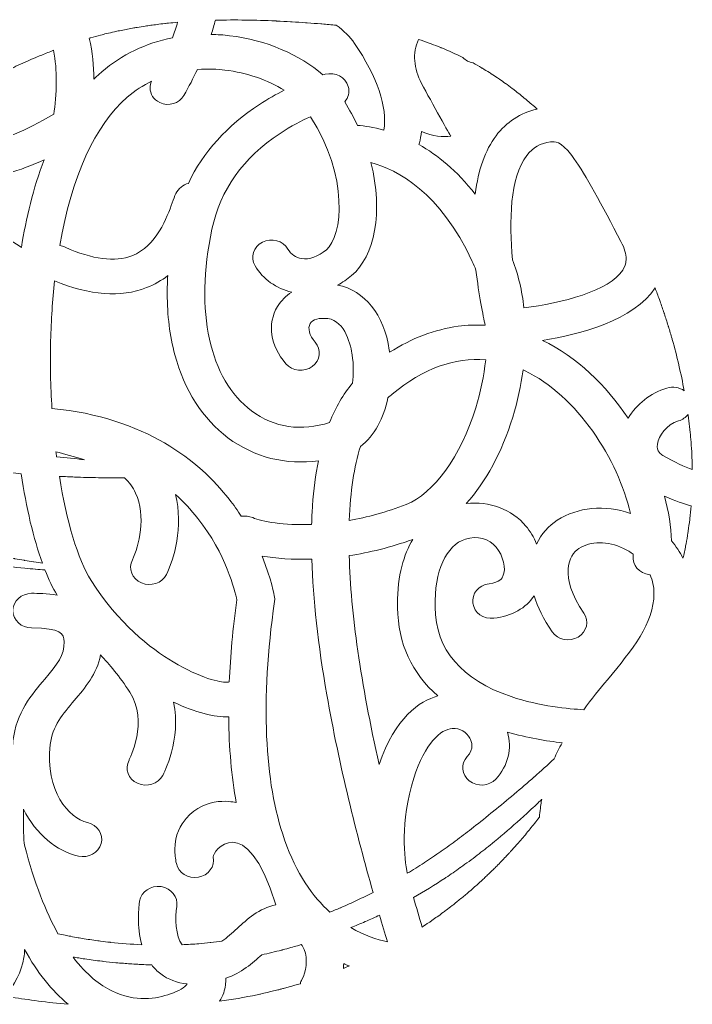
# Model space of a CAD drawing. Header units: millimetres. Extents: x -416 to 1516, y -417 to 43.
# Drawn here: x 217 to 281, y -402.6 to -309 of the extents above; entities that cross this region are included whole.
import ezdxf

# ---------------------------------------------------------------- set-up
doc = ezdxf.new("R2010")
doc.units = ezdxf.units.MM
doc.header["$MEASUREMENT"] = 0
doc.layers.add('Layer 4', color=7, linetype='Continuous')

msp = doc.modelspace()

# ---------------------------------------------------------------- linework, layer by layer
at = {"layer": 'Layer 4', "lineweight": 0}
for points, knots in [([(235.647, -309.02), (235.647, -309.02), (235.648, -309.02), (235.648, -309.02), (237.553, -308.972), (239.467, -309.006), (241.381, -309.093), (241.407, -309.094), (241.433, -309.096), (241.459, -309.097), (241.473, -309.098), (241.487, -309.099), (241.501, -309.099), (241.935, -309.12), (242.369, -309.142), (242.803, -309.168), (242.859, -309.171), (242.916, -309.175), (242.972, -309.178), (243.393, -309.204), (243.814, -309.231), (244.234, -309.261), (244.289, -309.264), (244.343, -309.269), (244.398, -309.273), (244.826, -309.303), (245.255, -309.335), (245.683, -309.37), (245.703, -309.371), (245.723, -309.373), (245.743, -309.375), (245.76, -309.376), (245.776, -309.377), (245.792, -309.379), (246.247, -309.415), (246.702, -309.454), (247.156, -309.494), (247.157, -309.494), (247.158, -309.494), (247.16, -309.494), (247.869, -310.027), (248.46, -310.602), (248.889, -311.223), (251.062, -314.368), (252.031, -317.328), (251.684, -319.471), (250.722, -319.206), (249.865, -319.079), (249.169, -319.024), (248.818, -318.278), (248.414, -317.533), (247.955, -316.794), (248.306, -316.396), (248.453, -315.854), (248.296, -315.321), (248.038, -314.442), (247.057, -313.924), (246.105, -314.162), (246.087, -314.167), (246.006, -314.188), (245.873, -314.226), (243.714, -312.303), (240.461, -310.902), (237.009, -310.494), (236.42, -310.424), (235.837, -310.384), (235.259, -310.371), (235.405, -309.92), (235.531, -309.47), (235.647, -309.02)], [0, 0, 0, 0, 1, 1, 1, 2, 2, 2, 3, 3, 3, 4, 4, 4, 5, 5, 5, 6, 6, 6, 7, 7, 7, 8, 8, 8, 9, 9, 9, 10, 10, 10, 11, 11, 11, 12, 12, 12, 13, 13, 13, 14, 14, 14, 15, 15, 15, 16, 16, 16, 17, 17, 17, 18, 18, 18, 19, 19, 19, 20, 20, 20, 21, 21, 21, 22, 22, 22, 23, 23, 23, 23]), ([(223.785, -310.693), (224.098, -310.604), (224.411, -310.517), (224.726, -310.436), (224.912, -310.388), (225.098, -310.344), (225.285, -310.299), (225.541, -310.237), (225.798, -310.176), (226.056, -310.119), (226.21, -310.085), (226.364, -310.051), (226.519, -310.018), (226.936, -309.931), (227.353, -309.848), (227.772, -309.773), (227.913, -309.748), (228.056, -309.728), (228.197, -309.704), (228.45, -309.662), (228.702, -309.619), (228.955, -309.581), (229.136, -309.554), (229.317, -309.53), (229.498, -309.505), (229.697, -309.478), (229.896, -309.451), (230.096, -309.426), (230.339, -309.395), (230.583, -309.367), (230.827, -309.34), (230.854, -309.337), (230.881, -309.334), (230.908, -309.331), (230.998, -309.322), (231.088, -309.312), (231.178, -309.303), (231.47, -309.273), (231.762, -309.244), (232.055, -309.219), (232.056, -309.219), (232.056, -309.219), (232.057, -309.218), (232.057, -309.218), (232.057, -309.218), (232.057, -309.218), (231.907, -309.708), (231.745, -310.198), (231.555, -310.692), (229.04, -311.199), (226.743, -312.295), (224.831, -313.932), (224.573, -314.153), (224.324, -314.384), (224.081, -314.623), (224.072, -313.407), (223.956, -312.063), (223.652, -310.73), (223.696, -310.717), (223.741, -310.706), (223.785, -310.693)], [0, 0, 0, 0, 1, 1, 1, 2, 2, 2, 3, 3, 3, 4, 4, 4, 5, 5, 5, 6, 6, 6, 7, 7, 7, 8, 8, 8, 9, 9, 9, 10, 10, 10, 11, 11, 11, 12, 12, 12, 13, 13, 13, 14, 14, 14, 15, 15, 15, 16, 16, 16, 17, 17, 17, 18, 18, 18, 19, 19, 19, 20, 20, 20, 20]), ([(254.979, -310.852), (254.98, -310.852), (254.98, -310.852), (254.98, -310.852), (254.98, -310.852), (254.98, -310.852), (254.98, -310.852), (255.317, -310.959), (255.65, -311.073), (255.981, -311.191), (256.05, -311.215), (256.118, -311.241), (256.187, -311.266), (256.492, -311.378), (256.794, -311.493), (257.093, -311.615), (257.112, -311.623), (257.131, -311.63), (257.15, -311.637), (257.152, -311.638), (257.153, -311.639), (257.155, -311.64), (257.854, -311.926), (258.538, -312.238), (259.207, -312.575), (259.208, -312.575), (259.208, -312.576), (259.208, -312.576), (259.468, -312.843), (259.81, -313.014), (260.176, -313.084), (260.176, -313.084), (260.177, -313.084), (260.177, -313.084), (260.447, -313.233), (260.714, -313.386), (260.978, -313.543), (261.005, -313.559), (261.032, -313.576), (261.059, -313.592), (261.287, -313.728), (261.513, -313.867), (261.737, -314.009), (261.796, -314.046), (261.854, -314.084), (261.912, -314.121), (262.107, -314.247), (262.302, -314.374), (262.494, -314.504), (262.554, -314.545), (262.614, -314.586), (262.675, -314.627), (262.87, -314.761), (263.064, -314.897), (263.256, -315.035), (263.306, -315.071), (263.356, -315.107), (263.406, -315.143), (263.623, -315.301), (263.84, -315.463), (264.054, -315.627), (264.074, -315.642), (264.094, -315.657), (264.114, -315.673), (264.476, -315.951), (264.832, -316.238), (265.182, -316.532), (265.197, -316.545), (265.212, -316.557), (265.227, -316.569), (265.578, -316.864), (265.923, -317.166), (266.262, -317.475), (266.263, -317.476), (266.264, -317.477), (266.264, -317.477), (264.679, -317.848), (263.338, -318.711), (262.357, -320.014), (261.332, -321.376), (260.672, -323.237), (260.378, -325.57), (258.626, -323.322), (256.769, -321.833), (255.019, -320.85), (255.038, -320.798), (255.054, -320.745), (255.068, -320.691), (255.152, -320.35), (255.218, -319.986), (255.266, -319.605), (256.335, -320.076), (257.36, -320.148), (258.047, -320.048), (258.047, -320.048), (256.221, -316.829), (255.278, -315.043), (254.501, -313.572), (254.403, -312.167), (254.979, -310.852)], [0, 0, 0, 0, 1, 1, 1, 2, 2, 2, 3, 3, 3, 4, 4, 4, 5, 5, 5, 6, 6, 6, 7, 7, 7, 8, 8, 8, 9, 9, 9, 10, 10, 10, 11, 11, 11, 12, 12, 12, 13, 13, 13, 14, 14, 14, 15, 15, 15, 16, 16, 16, 17, 17, 17, 18, 18, 18, 19, 19, 19, 20, 20, 20, 21, 21, 21, 22, 22, 22, 23, 23, 23, 24, 24, 24, 25, 25, 25, 26, 26, 26, 27, 27, 27, 28, 28, 28, 29, 29, 29, 30, 30, 30, 31, 31, 31, 32, 32, 32, 33, 33, 33, 33]), ([(216.028, -313.71), (216.312, -313.574), (216.596, -313.44), (216.882, -313.308), (217.177, -313.172), (217.474, -313.041), (217.771, -312.91), (218.03, -312.795), (218.289, -312.68), (218.55, -312.569), (218.93, -312.408), (219.314, -312.255), (219.697, -312.103), (219.884, -312.029), (220.069, -311.951), (220.257, -311.879), (220.439, -312.857), (220.51, -313.865), (220.51, -314.811), (220.51, -316.026), (220.397, -317.138), (220.267, -317.95), (214.86, -321.26), (211.287, -321.539), (209.033, -318.834), (208.798, -318.552), (208.588, -318.257), (208.393, -317.955), (208.395, -317.953), (208.397, -317.952), (208.4, -317.951), (210.147, -316.858), (211.93, -315.82), (213.752, -314.858), (213.948, -314.754), (214.143, -314.65), (214.34, -314.549), (214.646, -314.391), (214.955, -314.237), (215.265, -314.083), (215.518, -313.957), (215.773, -313.833), (216.028, -313.71)], [0, 0, 0, 0, 1, 1, 1, 2, 2, 2, 3, 3, 3, 4, 4, 4, 5, 5, 5, 6, 6, 6, 7, 7, 7, 8, 8, 8, 9, 9, 9, 10, 10, 10, 11, 11, 11, 12, 12, 12, 13, 13, 13, 14, 14, 14, 14]), ([(227.26, -316.347), (228.007, -315.708), (228.788, -315.214), (229.573, -314.834), (229.479, -315.036), (229.431, -315.246), (229.431, -315.455), (229.431, -316.024), (229.766, -316.574), (230.351, -316.855), (231.188, -317.256), (232.219, -316.956), (232.654, -316.184), (233.129, -315.342), (233.555, -314.517), (233.937, -313.701), (234.958, -313.628), (235.863, -313.681), (236.555, -313.763), (238.64, -314.009), (240.65, -314.717), (242.19, -315.689), (241.452, -316.057), (240.655, -316.501), (239.841, -317.031), (236.776, -319.027), (234.485, -321.581), (233.077, -324.539), (232.828, -324.605), (232.59, -324.722), (232.384, -324.892), (231.946, -325.254), (231.793, -325.682), (231.539, -326.391), (231.062, -327.727), (230.068, -330.506), (227.711, -331.426), (226.1, -332.055), (223.959, -331.781), (221.345, -330.612), (221.179, -330.537), (221.006, -330.489), (220.832, -330.465), (221.979, -323.927), (224.199, -318.968), (227.26, -316.347)], [0, 0, 0, 0, 1, 1, 1, 2, 2, 2, 3, 3, 3, 4, 4, 4, 5, 5, 5, 6, 6, 6, 7, 7, 7, 8, 8, 8, 9, 9, 9, 10, 10, 10, 11, 11, 11, 12, 12, 12, 13, 13, 13, 14, 14, 14, 15, 15, 15, 15]), ([(246.211, -330.871), (245.43, -331.522), (244.596, -331.818), (243.864, -331.704), (243.311, -331.618), (242.858, -331.302), (242.553, -330.79), (242.077, -329.992), (240.992, -329.701), (240.128, -330.14), (239.264, -330.578), (238.948, -331.58), (239.424, -332.378), (240.189, -333.662), (241.451, -334.562), (242.922, -334.887), (242.364, -335.239), (241.899, -335.698), (241.557, -336.26), (240.563, -337.896), (240.87, -339.981), (242.36, -341.702), (242.975, -342.413), (244.099, -342.529), (244.869, -341.962), (245.64, -341.394), (245.766, -340.357), (245.15, -339.646), (244.595, -339.004), (244.407, -338.308), (244.672, -337.873), (244.907, -337.486), (245.534, -337.311), (246.35, -337.406), (248.049, -337.604), (248.554, -340.093), (248.668, -340.851), (248.811, -341.8), (248.801, -342.723), (248.691, -343.556), (247.825, -344.591), (247.102, -345.834), (246.522, -347.284), (243.864, -348.171), (241.245, -347.789), (239.098, -346.185), (235.086, -343.188), (233.676, -336.724), (235.325, -328.892), (236.109, -325.171), (238.288, -322.108), (241.801, -319.788), (242.843, -319.1), (243.858, -318.58), (244.713, -318.2), (248.335, -323.841), (247.789, -329.558), (246.211, -330.871)], [0, 0, 0, 0, 1, 1, 1, 2, 2, 2, 3, 3, 3, 4, 4, 4, 5, 5, 5, 6, 6, 6, 7, 7, 7, 8, 8, 8, 9, 9, 9, 10, 10, 10, 11, 11, 11, 12, 12, 12, 13, 13, 13, 14, 14, 14, 15, 15, 15, 16, 16, 16, 17, 17, 17, 18, 18, 18, 19, 19, 19, 19]), ([(269.558, -321.885), (270.675, -323.33), (272.041, -325.906), (273.933, -329.471), (273.933, -329.471), (274.246, -330.062), (274.246, -330.062), (274.612, -330.751), (274.738, -331.292), (274.738, -331.722), (274.738, -332.204), (274.579, -332.545), (274.422, -332.795), (273.179, -334.77), (268.59, -335.942), (265.02, -336.395), (264.836, -334.774), (264.473, -333.23), (263.932, -331.805), (263.582, -328.143), (263.686, -324.023), (265.291, -321.893), (265.872, -321.121), (266.593, -320.708), (267.557, -320.595), (267.967, -320.546), (268.477, -320.486), (269.558, -321.885)], [0, 0, 0, 0, 1, 1, 1, 2, 2, 2, 3, 3, 3, 4, 4, 4, 5, 5, 5, 6, 6, 6, 7, 7, 7, 8, 8, 8, 9, 9, 9, 9]), ([(217.19, -330.653), (215.997, -329.765), (214.398, -328.874), (212.525, -329.095), (212.059, -329.15), (211.612, -329.271), (211.184, -329.455), (210.846, -327.277), (210.401, -325.271), (209.85, -323.445), (211.588, -324.071), (213.588, -324.126), (215.79, -323.591), (217.082, -323.277), (218.292, -322.799), (219.345, -322.299), (218.317, -324.991), (217.637, -327.88), (217.19, -330.653)], [0, 0, 0, 0, 1, 1, 1, 2, 2, 2, 3, 3, 3, 4, 4, 4, 5, 5, 5, 6, 6, 6, 6]), ([(250.45, -322.571), (253.03, -323.239), (257.017, -325.371), (260.101, -331.969), (260.227, -332.238), (260.343, -332.515), (260.452, -332.799), (260.718, -335.158), (261.123, -337.121), (261.331, -338.04), (260.472, -337.991), (259.608, -338.024), (258.741, -338.139), (256.535, -338.433), (254.355, -339.262), (252.234, -340.61), (252.225, -340.539), (252.216, -340.467), (252.205, -340.397), (251.696, -337.015), (249.871, -334.743), (247.28, -334.215), (247.737, -333.969), (248.18, -333.671), (248.604, -333.318), (250.815, -331.477), (251.651, -327.258), (250.45, -322.571)], [0, 0, 0, 0, 1, 1, 1, 2, 2, 2, 3, 3, 3, 4, 4, 4, 5, 5, 5, 6, 6, 6, 7, 7, 7, 8, 8, 8, 9, 9, 9, 9]), ([(231.789, -340.839), (232.693, -344.213), (234.443, -346.947), (236.851, -348.746), (239.356, -350.617), (242.381, -351.361), (245.457, -350.924), (245.187, -352.239), (244.999, -353.668), (244.893, -355.209), (244.854, -355.785), (244.826, -356.379), (244.809, -356.989), (242.128, -357.091), (240.116, -356.726), (239.201, -356.34), (238.85, -356.192), (238.473, -356.155), (238.117, -356.211), (237.77, -355.674), (237.387, -355.13), (236.962, -354.587), (234.133, -350.969), (228.996, -346.807), (220.095, -345.947), (219.963, -343.839), (219.918, -341.674), (219.972, -339.525), (220.023, -337.535), (220.152, -335.63), (220.354, -333.82), (223.699, -335.205), (226.64, -335.422), (229.102, -334.461), (229.869, -334.161), (230.536, -333.767), (231.121, -333.315), (231.086, -333.894), (231.067, -334.464), (231.067, -335.023), (231.067, -337.099), (231.308, -339.043), (231.789, -340.839)], [0, 0, 0, 0, 1, 1, 1, 2, 2, 2, 3, 3, 3, 4, 4, 4, 5, 5, 5, 6, 6, 6, 7, 7, 7, 8, 8, 8, 9, 9, 9, 10, 10, 10, 11, 11, 11, 12, 12, 12, 13, 13, 13, 14, 14, 14, 14]), ([(277.49, -334.478), (277.491, -334.481), (277.492, -334.483), (277.493, -334.486), (277.634, -334.851), (277.77, -335.217), (277.903, -335.583), (277.925, -335.644), (277.947, -335.704), (277.969, -335.765), (278.102, -336.137), (278.233, -336.511), (278.358, -336.886), (278.365, -336.908), (278.372, -336.93), (278.38, -336.952), (278.502, -337.32), (278.621, -337.69), (278.735, -338.06), (278.746, -338.095), (278.757, -338.13), (278.768, -338.165), (278.888, -338.554), (279.003, -338.944), (279.114, -339.334), (279.119, -339.354), (279.124, -339.373), (279.13, -339.393), (279.356, -340.196), (279.564, -341.001), (279.752, -341.805), (279.754, -341.814), (279.756, -341.823), (279.758, -341.832), (279.947, -342.646), (280.117, -343.459), (280.267, -344.27), (280.267, -344.272), (280.267, -344.274), (280.268, -344.275), (279.813, -343.95), (279.196, -343.833), (278.609, -344.014), (277.056, -344.491), (275.727, -345.558), (274.931, -346.868), (272.838, -343.765), (270.043, -341.051), (266.77, -339.478), (270.319, -338.913), (275.514, -337.574), (277.49, -334.478)], [0, 0, 0, 0, 1, 1, 1, 2, 2, 2, 3, 3, 3, 4, 4, 4, 5, 5, 5, 6, 6, 6, 7, 7, 7, 8, 8, 8, 9, 9, 9, 10, 10, 10, 11, 11, 11, 12, 12, 12, 13, 13, 13, 14, 14, 14, 15, 15, 15, 16, 16, 16, 17, 17, 17, 17]), ([(260.431, -345.9), (259.021, -350.469), (256.427, -354.073), (253.822, -355.081), (251.913, -355.821), (250.081, -356.304), (248.392, -356.602), (248.496, -353.859), (248.847, -351.504), (249.449, -349.564), (250.812, -348.569), (251.672, -346.854), (252.074, -344.95), (252.204, -344.826), (252.337, -344.706), (252.474, -344.593), (255.45, -342.157), (258.431, -341.063), (261.376, -341.314), (261.215, -342.831), (260.901, -344.376), (260.431, -345.9)], [0, 0, 0, 0, 1, 1, 1, 2, 2, 2, 3, 3, 3, 4, 4, 4, 5, 5, 5, 6, 6, 6, 7, 7, 7, 7]), ([(263.945, -346.785), (264.409, -345.283), (264.738, -343.774), (264.937, -342.284), (264.983, -342.305), (265.028, -342.325), (265.074, -342.347), (270.084, -344.737), (273.997, -350.828), (275.142, -355.936), (272.715, -355.1), (270.128, -355.325), (268.184, -356.588), (267.361, -357.124), (266.672, -357.894), (266.221, -358.85), (265.954, -358.201), (265.599, -357.614), (265.208, -357.141), (263.891, -355.547), (261.682, -354.747), (259.532, -355), (261.377, -352.939), (262.92, -350.109), (263.945, -346.785)], [0, 0, 0, 0, 1, 1, 1, 2, 2, 2, 3, 3, 3, 4, 4, 4, 5, 5, 5, 6, 6, 6, 7, 7, 7, 8, 8, 8, 8]), ([(280.632, -346.519), (280.658, -346.706), (280.684, -346.893), (280.708, -347.08), (280.711, -347.098), (280.712, -347.116), (280.715, -347.134), (280.761, -347.499), (280.803, -347.864), (280.84, -348.23), (280.845, -348.281), (280.848, -348.332), (280.853, -348.383), (280.886, -348.725), (280.916, -349.068), (280.941, -349.412), (280.942, -349.428), (280.943, -349.445), (280.944, -349.461), (280.997, -350.231), (281.03, -351.002), (281.039, -351.773), (281.039, -351.773), (281.039, -351.773), (281.039, -351.773), (280.327, -351.511), (279.385, -351.092), (278.22, -350.414), (278.058, -350.319), (277.627, -350.068), (277.722, -349.347), (277.827, -348.545), (278.569, -347.5), (279.738, -347.14), (280.117, -347.024), (280.42, -346.799), (280.632, -346.519)], [0, 0, 0, 0, 1, 1, 1, 2, 2, 2, 3, 3, 3, 4, 4, 4, 5, 5, 5, 6, 6, 6, 7, 7, 7, 8, 8, 8, 9, 9, 9, 10, 10, 10, 11, 11, 11, 12, 12, 12, 12]), ([(220.542, -350.541), (220.539, -350.541), (220.536, -350.541), (220.533, -350.54), (220.514, -350.387), (220.493, -350.234), (220.474, -350.079), (221.276, -350.285), (222.184, -350.535), (223.197, -350.835), (223.194, -350.834), (223.19, -350.834), (223.187, -350.834), (222.309, -350.738), (221.421, -350.64), (220.542, -350.541)], [0, 0, 0, 0, 1, 1, 1, 2, 2, 2, 3, 3, 3, 4, 4, 4, 5, 5, 5, 5]), ([(211.838, -351.57), (211.838, -351.57), (211.839, -351.57), (211.839, -351.57), (212.288, -351.633), (212.736, -351.693), (213.184, -351.749), (213.184, -351.749), (213.184, -351.749), (213.184, -351.749), (214.523, -351.916), (215.853, -352.053), (217.153, -352.163), (217.156, -352.163), (217.159, -352.163), (217.162, -352.163), (217.647, -355.407), (218.34, -358.332), (219.193, -360.674), (219.191, -360.674), (219.189, -360.673), (219.187, -360.673), (218.93, -360.635), (218.661, -360.594), (218.382, -360.55), (218.38, -360.55), (218.378, -360.549), (218.376, -360.549), (218.363, -360.547), (218.349, -360.545), (218.335, -360.542), (218.071, -360.501), (217.798, -360.457), (217.517, -360.41), (217.493, -360.406), (217.47, -360.402), (217.446, -360.398), (217.446, -360.398), (217.445, -360.398), (217.444, -360.397), (217.164, -360.35), (216.874, -360.3), (216.577, -360.248), (216.547, -360.242), (216.516, -360.237), (216.485, -360.231), (216.189, -360.178), (215.885, -360.122), (215.574, -360.063), (215.547, -360.058), (215.519, -360.052), (215.492, -360.047), (215.488, -360.047), (215.485, -360.046), (215.481, -360.045), (215.168, -359.985), (214.848, -359.922), (214.521, -359.855), (214.5, -359.851), (214.479, -359.846), (214.458, -359.842), (214.447, -359.84), (214.436, -359.838), (214.425, -359.836), (214.092, -359.767), (213.751, -359.695), (213.405, -359.619), (213.402, -359.618), (213.398, -359.617), (213.395, -359.617), (213.373, -359.612), (213.352, -359.607), (213.33, -359.602), (212.975, -359.524), (212.613, -359.442), (212.245, -359.355), (212.226, -359.35), (212.208, -359.346), (212.189, -359.342), (211.804, -359.251), (211.412, -359.155), (211.014, -359.054), (211.407, -356.671), (211.673, -354.148), (211.838, -351.57)], [0, 0, 0, 0, 1, 1, 1, 2, 2, 2, 3, 3, 3, 4, 4, 4, 5, 5, 5, 6, 6, 6, 7, 7, 7, 8, 8, 8, 9, 9, 9, 10, 10, 10, 11, 11, 11, 12, 12, 12, 13, 13, 13, 14, 14, 14, 15, 15, 15, 16, 16, 16, 17, 17, 17, 18, 18, 18, 19, 19, 19, 20, 20, 20, 21, 21, 21, 22, 22, 22, 23, 23, 23, 24, 24, 24, 25, 25, 25, 26, 26, 26, 27, 27, 27, 28, 28, 28, 28]), ([(220.81, -352.411), (221.072, -352.424), (221.331, -352.437), (221.588, -352.448), (221.591, -352.448), (221.594, -352.448), (221.597, -352.448), (221.64, -352.45), (221.683, -352.452), (221.725, -352.454), (221.733, -352.454), (221.74, -352.455), (221.747, -352.455), (221.965, -352.464), (222.182, -352.473), (222.396, -352.481), (222.401, -352.481), (222.406, -352.482), (222.411, -352.482), (222.447, -352.483), (222.483, -352.485), (222.519, -352.486), (222.523, -352.486), (222.527, -352.486), (222.531, -352.486), (222.917, -352.501), (223.295, -352.512), (223.668, -352.522), (223.678, -352.523), (223.688, -352.523), (223.699, -352.523), (224.071, -352.533), (224.437, -352.541), (224.794, -352.547), (224.798, -352.547), (224.801, -352.547), (224.804, -352.547), (224.832, -352.548), (224.86, -352.548), (224.888, -352.548), (224.888, -352.548), (224.889, -352.548), (224.889, -352.548), (225.112, -352.552), (225.333, -352.555), (225.55, -352.557), (225.558, -352.557), (225.567, -352.557), (225.576, -352.557), (225.582, -352.557), (225.587, -352.557), (225.593, -352.558), (225.597, -352.558), (225.6, -352.558), (225.604, -352.558), (226.085, -352.562), (226.549, -352.563), (226.996, -352.562), (226.997, -352.562), (226.998, -352.562), (227, -352.562), (227.447, -352.972), (227.804, -353.448), (228.061, -354.005), (229.07, -356.184), (228.405, -359.056), (227.748, -360.354), (227.331, -361.179), (227.718, -362.159), (228.611, -362.544), (229.505, -362.929), (230.567, -362.572), (230.984, -361.748), (231.693, -360.347), (232.633, -357.191), (231.853, -354.143), (232.618, -354.829), (233.329, -355.585), (233.983, -356.409), (236.667, -359.792), (237.515, -363.302), (237.689, -364.152), (237.317, -366.903), (237.079, -369.511), (236.975, -371.972), (236.867, -371.974), (236.757, -371.984), (236.648, -372.004), (236.194, -372.027), (234.234, -371.622), (231.643, -370.072), (229.493, -368.786), (226.392, -366.397), (223.827, -362.318), (222.54, -360.272), (221.486, -356.686), (220.803, -352.41), (220.805, -352.411), (220.808, -352.411), (220.81, -352.411)], [0, 0, 0, 0, 1, 1, 1, 2, 2, 2, 3, 3, 3, 4, 4, 4, 5, 5, 5, 6, 6, 6, 7, 7, 7, 8, 8, 8, 9, 9, 9, 10, 10, 10, 11, 11, 11, 12, 12, 12, 13, 13, 13, 14, 14, 14, 15, 15, 15, 16, 16, 16, 17, 17, 17, 18, 18, 18, 19, 19, 19, 20, 20, 20, 21, 21, 21, 22, 22, 22, 23, 23, 23, 24, 24, 24, 25, 25, 25, 26, 26, 26, 27, 27, 27, 28, 28, 28, 29, 29, 29, 30, 30, 30, 31, 31, 31, 32, 32, 32, 33, 33, 33, 33]), ([(280.804, -356.429), (280.801, -356.461), (280.797, -356.493), (280.793, -356.524), (280.75, -356.891), (280.7, -357.256), (280.645, -357.621), (280.637, -357.677), (280.629, -357.733), (280.62, -357.79), (280.566, -358.136), (280.505, -358.482), (280.44, -358.827), (280.428, -358.888), (280.418, -358.951), (280.406, -359.012), (280.328, -359.408), (280.245, -359.802), (280.152, -360.194), (279.857, -359.607), (279.489, -359.052), (279.049, -358.544), (279.022, -357.207), (278.794, -355.764), (278.387, -354.284), (279.415, -354.757), (280.261, -355.046), (280.923, -355.222), (280.891, -355.625), (280.851, -356.028), (280.804, -356.429)], [0, 0, 0, 0, 1, 1, 1, 2, 2, 2, 3, 3, 3, 4, 4, 4, 5, 5, 5, 6, 6, 6, 7, 7, 7, 8, 8, 8, 9, 9, 9, 10, 10, 10, 10]), ([(252.983, -364.906), (253.038, -368.312), (254.344, -371.144), (256.812, -373.302), (255.087, -373.792), (252.745, -375.329), (251.23, -379.826), (249.494, -372.088), (248.54, -365.412), (248.382, -359.954), (250.281, -359.663), (252.318, -359.172), (254.427, -358.419), (253.592, -359.817), (252.98, -361.794), (252.98, -364.588), (252.98, -364.692), (252.981, -364.799), (252.983, -364.906)], [0, 0, 0, 0, 1, 1, 1, 2, 2, 2, 3, 3, 3, 4, 4, 4, 5, 5, 5, 6, 6, 6, 6]), ([(277.388, -363.564), (277.388, -366.395), (275.342, -368.879), (272.974, -371.755), (272.225, -372.664), (271.448, -373.608), (270.703, -374.607), (269.314, -374.54), (266.535, -374.29), (263.801, -373.367), (259.058, -371.766), (256.619, -368.903), (256.554, -364.856), (256.499, -361.398), (257.587, -358.98), (259.467, -358.379), (260.526, -358.041), (261.719, -358.353), (262.368, -359.139), (263.049, -359.962), (263.341, -361.207), (263.022, -361.914), (262.948, -362.076), (262.753, -362.508), (261.693, -362.634), (260.715, -362.75), (260.024, -363.579), (260.15, -364.478), (260.275, -365.381), (261.17, -366.018), (262.148, -365.902), (263.882, -365.697), (265.223, -364.945), (265.997, -363.764), (266.317, -364.844), (266.871, -365.997), (267.71, -367.202), (268.244, -367.967), (269.348, -368.189), (270.178, -367.697), (271.007, -367.205), (271.248, -366.185), (270.714, -365.42), (268.27, -361.91), (269.335, -359.871), (270.24, -359.283), (271.36, -358.555), (272.992, -358.551), (274.499, -359.271), (274.834, -359.431), (275.143, -359.617), (275.425, -359.824), (275.42, -359.867), (275.415, -359.911), (275.41, -359.953), (275.288, -360.846), (275.983, -361.661), (276.962, -361.772), (276.979, -361.774), (276.996, -361.774), (277.013, -361.775), (277.256, -362.329), (277.387, -362.929), (277.388, -363.555), (277.388, -363.555), (277.388, -363.564), (277.388, -363.564)], [0, 0, 0, 0, 1, 1, 1, 2, 2, 2, 3, 3, 3, 4, 4, 4, 5, 5, 5, 6, 6, 6, 7, 7, 7, 8, 8, 8, 9, 9, 9, 10, 10, 10, 11, 11, 11, 12, 12, 12, 13, 13, 13, 14, 14, 14, 15, 15, 15, 16, 16, 16, 17, 17, 17, 18, 18, 18, 19, 19, 19, 20, 20, 20, 21, 21, 21, 22, 22, 22, 22]), ([(210.79, -360.324), (213.092, -360.673), (215.47, -360.955), (217.511, -361.148), (217.517, -361.148), (217.522, -361.149), (217.527, -361.149), (217.861, -361.181), (218.187, -361.21), (218.502, -361.236), (218.508, -361.237), (218.514, -361.237), (218.52, -361.238), (218.835, -361.265), (219.138, -361.289), (219.428, -361.31), (219.43, -361.31), (219.432, -361.31), (219.434, -361.311), (219.792, -362.215), (220.174, -363.022), (220.58, -363.708), (219.628, -363.54), (218.726, -363.54), (218.164, -363.54), (217.178, -363.54), (216.378, -364.277), (216.378, -365.187), (216.378, -366.098), (217.178, -366.835), (218.164, -366.835), (220.992, -366.835), (221.236, -367.404), (221.26, -368.148), (221.301, -369.417), (220.62, -370.279), (219.413, -371.696), (218.199, -373.119), (216.689, -374.891), (216.388, -377.581), (216.35, -377.918), (216.326, -378.248), (216.313, -378.572), (216.164, -378.527), (216.008, -378.497), (215.844, -378.489), (215.793, -378.487), (215.744, -378.488), (215.694, -378.489), (214.966, -375.07), (212.459, -372.185), (209.795, -369.185), (209.807, -369.187), (209.818, -369.189), (209.83, -369.192), (210.007, -369.229), (210.18, -369.264), (210.351, -369.299), (210.355, -369.3), (210.36, -369.301), (210.364, -369.301), (210.388, -369.306), (210.412, -369.311), (210.437, -369.316), (210.438, -369.316), (210.439, -369.317), (210.441, -369.317), (210.806, -369.391), (211.157, -369.46), (211.492, -369.523), (211.493, -369.524), (211.493, -369.524), (211.493, -369.524), (211.523, -369.529), (211.552, -369.535), (211.581, -369.54), (211.583, -369.541), (211.585, -369.541), (211.587, -369.541), (211.916, -369.604), (212.229, -369.661), (212.524, -369.713), (212.524, -369.713), (212.524, -369.713), (212.524, -369.713), (212.529, -369.714), (212.533, -369.715), (212.538, -369.715), (212.854, -369.771), (213.149, -369.82), (213.421, -369.863), (213.421, -369.863), (213.421, -369.863), (213.421, -369.863), (213.445, -369.867), (213.469, -369.87), (213.492, -369.874), (213.493, -369.874), (213.494, -369.874), (213.495, -369.875), (214.013, -369.955), (214.444, -370.011), (214.768, -370.04), (214.769, -370.04), (214.77, -370.04), (214.77, -370.04), (214.787, -370.041), (214.803, -370.043), (214.82, -370.044), (214.82, -370.044), (214.82, -370.044), (214.82, -370.044), (214.969, -370.056), (215.093, -370.062), (215.191, -370.061), (215.202, -370.061), (215.212, -370.061), (215.222, -370.061), (215.222, -370.061), (215.223, -370.061), (215.223, -370.061), (215.314, -370.059), (215.379, -370.05), (215.416, -370.035), (215.416, -370.035), (215.417, -370.035), (215.417, -370.035), (215.421, -370.033), (215.425, -370.031), (215.429, -370.029), (215.429, -370.029), (215.429, -370.029), (215.429, -370.029), (215.445, -370.021), (215.456, -370.012), (215.457, -370), (215.457, -370), (215.457, -370), (215.457, -370), (215.46, -369.975), (215.414, -369.938), (215.33, -369.891), (215.328, -369.89), (215.327, -369.889), (215.325, -369.888), (215.325, -369.888), (215.325, -369.888), (215.325, -369.888), (215.287, -369.867), (215.244, -369.845), (215.191, -369.819), (215.191, -369.819), (215.191, -369.819), (215.191, -369.819), (215.189, -369.819), (215.188, -369.818), (215.186, -369.817), (215.124, -369.788), (215.049, -369.755), (214.966, -369.72), (214.956, -369.716), (214.946, -369.711), (214.935, -369.707), (214.935, -369.707), (214.935, -369.707), (214.934, -369.707), (214.638, -369.582), (214.221, -369.425), (213.701, -369.236), (213.698, -369.235), (213.695, -369.234), (213.692, -369.233), (213.682, -369.229), (213.673, -369.226), (213.663, -369.222), (213.51, -369.167), (213.35, -369.109), (213.179, -369.048), (213.177, -369.048), (213.175, -369.047), (213.174, -369.047), (213.16, -369.042), (213.145, -369.036), (213.13, -369.031), (213.001, -368.985), (212.867, -368.938), (212.728, -368.889), (212.725, -368.888), (212.723, -368.887), (212.719, -368.886), (212.684, -368.873), (212.647, -368.86), (212.61, -368.847), (212.491, -368.805), (212.368, -368.762), (212.242, -368.718), (212.231, -368.715), (212.222, -368.711), (212.212, -368.708), (212.194, -368.701), (212.176, -368.695), (212.158, -368.689), (211.863, -368.586), (211.553, -368.478), (211.227, -368.365), (211.203, -368.356), (211.18, -368.348), (211.156, -368.34), (211.146, -368.336), (211.136, -368.333), (211.127, -368.33), (211.122, -368.328), (211.119, -368.327), (211.114, -368.325), (211.105, -368.322), (211.095, -368.319), (211.085, -368.315), (211.053, -368.304), (211.019, -368.292), (210.986, -368.281), (210.714, -368.186), (210.433, -368.089), (210.142, -367.988), (210.139, -367.987), (210.136, -367.986), (210.133, -367.985), (210.034, -367.951), (209.932, -367.915), (209.831, -367.88), (209.716, -367.84), (209.6, -367.8), (209.482, -367.759), (209.425, -367.739), (209.367, -367.719), (209.309, -367.699), (209.158, -367.646), (209.005, -367.593), (208.849, -367.539), (208.811, -367.525), (208.772, -367.512), (208.733, -367.498), (209.618, -365.397), (210.291, -362.964), (210.79, -360.324)], [0, 0, 0, 0, 1, 1, 1, 2, 2, 2, 3, 3, 3, 4, 4, 4, 5, 5, 5, 6, 6, 6, 7, 7, 7, 8, 8, 8, 9, 9, 9, 10, 10, 10, 11, 11, 11, 12, 12, 12, 13, 13, 13, 14, 14, 14, 15, 15, 15, 16, 16, 16, 17, 17, 17, 18, 18, 18, 19, 19, 19, 20, 20, 20, 21, 21, 21, 22, 22, 22, 23, 23, 23, 24, 24, 24, 25, 25, 25, 26, 26, 26, 27, 27, 27, 28, 28, 28, 29, 29, 29, 30, 30, 30, 31, 31, 31, 32, 32, 32, 33, 33, 33, 34, 34, 34, 35, 35, 35, 36, 36, 36, 37, 37, 37, 38, 38, 38, 39, 39, 39, 40, 40, 40, 41, 41, 41, 42, 42, 42, 43, 43, 43, 44, 44, 44, 45, 45, 45, 46, 46, 46, 47, 47, 47, 48, 48, 48, 49, 49, 49, 50, 50, 50, 51, 51, 51, 52, 52, 52, 53, 53, 53, 54, 54, 54, 55, 55, 55, 56, 56, 56, 57, 57, 57, 58, 58, 58, 59, 59, 59, 60, 60, 60, 61, 61, 61, 62, 62, 62, 63, 63, 63, 64, 64, 64, 65, 65, 65, 66, 66, 66, 67, 67, 67, 68, 68, 68, 69, 69, 69, 70, 70, 70, 71, 71, 71, 72, 72, 72, 73, 73, 73, 74, 74, 74, 75, 75, 75, 76, 76, 76, 77, 77, 77, 78, 78, 78, 79, 79, 79, 80, 80, 80, 81, 81, 81, 81]), ([(247.597, -393.433), (247.59, -393.436), (247.583, -393.439), (247.577, -393.442), (247.237, -393.589), (246.895, -393.731), (246.552, -393.87), (244.926, -392.398), (243.363, -390.219), (242.233, -386.987), (240.286, -381.422), (239.96, -373.797), (241.265, -364.323), (241.265, -364.323), (241.295, -364.103), (241.295, -364.103), (241.295, -364.103), (241.262, -363.884), (241.262, -363.884), (241.245, -363.773), (240.99, -362.187), (240.092, -359.994), (241.4, -360.223), (243.005, -360.346), (244.82, -360.287), (244.941, -364.082), (245.422, -368.405), (246.26, -373.209), (247.43, -379.914), (249.129, -386.603), (250.655, -391.99), (250.156, -392.246), (249.653, -392.494), (249.147, -392.733), (249.143, -392.735), (249.14, -392.736), (249.137, -392.738), (248.63, -392.977), (248.12, -393.208), (247.606, -393.43), (247.603, -393.431), (247.6, -393.432), (247.597, -393.433)], [0, 0, 0, 0, 1, 1, 1, 2, 2, 2, 3, 3, 3, 4, 4, 4, 5, 5, 5, 6, 6, 6, 7, 7, 7, 8, 8, 8, 9, 9, 9, 10, 10, 10, 11, 11, 11, 12, 12, 12, 13, 13, 13, 14, 14, 14, 14]), ([(235.152, -396.77), (234.797, -396.808), (234.442, -396.842), (234.085, -396.869), (233.549, -396.911), (233.018, -396.942), (232.49, -396.966), (231.865, -396.17), (231.798, -394.396), (231.972, -393.324), (232.122, -392.427), (231.456, -391.582), (230.481, -391.443), (229.507, -391.303), (228.594, -391.919), (228.443, -392.819), (228.415, -392.989), (228.319, -393.623), (228.319, -394.466), (228.319, -395.198), (228.393, -396.087), (228.646, -396.965), (227.648, -396.923), (226.659, -396.847), (225.673, -396.74), (225.664, -396.739), (225.655, -396.738), (225.646, -396.737), (225.641, -396.737), (225.636, -396.736), (225.631, -396.736), (225.332, -396.703), (225.032, -396.666), (224.733, -396.627), (224.642, -396.616), (224.55, -396.603), (224.459, -396.59), (224.458, -396.59), (224.457, -396.59), (224.456, -396.59), (223.962, -396.523), (223.47, -396.447), (222.977, -396.364), (222.88, -396.348), (222.783, -396.333), (222.687, -396.316), (222.66, -396.311), (222.633, -396.307), (222.606, -396.302), (222.365, -396.26), (222.125, -396.214), (221.884, -396.168), (221.706, -396.134), (221.529, -396.098), (221.351, -396.062), (221.124, -396.016), (220.897, -395.971), (220.67, -395.921), (220.67, -395.921), (220.67, -395.921), (220.67, -395.921), (219.527, -393.868), (218.426, -391.132), (217.49, -387.483), (217.386, -387.076), (217.363, -385.71), (217.393, -384.063), (218.576, -386.489), (220.57, -388.073), (222.614, -388.542), (223.571, -388.761), (224.54, -388.224), (224.778, -387.341), (225.016, -386.457), (224.433, -385.564), (223.476, -385.344), (221.708, -384.938), (219.443, -382.367), (219.94, -377.92), (220.135, -376.178), (221.147, -374.991), (222.219, -373.733), (223.242, -372.534), (224.374, -371.208), (224.724, -369.402), (225.544, -370.268), (226.543, -371.453), (227.503, -372.93), (229.32, -375.723), (227.461, -379.351), (227.431, -379.41), (226.998, -380.225), (227.361, -381.21), (228.243, -381.612), (229.127, -382.015), (230.198, -381.681), (230.635, -380.865), (230.726, -380.695), (232.438, -377.424), (231.67, -373.892), (233.706, -374.856), (235.612, -375.366), (236.916, -375.285), (236.94, -378.254), (237.184, -380.978), (237.644, -383.45), (237.53, -383.418), (234.728, -382.731), (232.855, -384.968), (232.354, -385.565), (231.791, -386.498), (231.791, -387.916), (231.791, -388.321), (231.836, -388.764), (231.937, -389.247), (232.124, -390.141), (233.06, -390.725), (234.029, -390.552), (234.997, -390.38), (235.63, -389.515), (235.443, -388.622), (235.338, -388.12), (238.541, -383.866), (241.411, -393.177), (239.802, -393.491), (238.657, -394.552), (237.732, -395.411), (237.242, -395.866), (236.769, -396.303), (236.256, -396.636), (235.914, -396.682), (235.571, -396.723), (235.228, -396.761), (235.202, -396.764), (235.177, -396.767), (235.152, -396.77)], [0, 0, 0, 0, 1, 1, 1, 2, 2, 2, 3, 3, 3, 4, 4, 4, 5, 5, 5, 6, 6, 6, 7, 7, 7, 8, 8, 8, 9, 9, 9, 10, 10, 10, 11, 11, 11, 12, 12, 12, 13, 13, 13, 14, 14, 14, 15, 15, 15, 16, 16, 16, 17, 17, 17, 18, 18, 18, 19, 19, 19, 20, 20, 20, 21, 21, 21, 22, 22, 22, 23, 23, 23, 24, 24, 24, 25, 25, 25, 26, 26, 26, 27, 27, 27, 28, 28, 28, 29, 29, 29, 30, 30, 30, 31, 31, 31, 32, 32, 32, 33, 33, 33, 34, 34, 34, 35, 35, 35, 36, 36, 36, 37, 37, 37, 38, 38, 38, 39, 39, 39, 40, 40, 40, 41, 41, 41, 42, 42, 42, 43, 43, 43, 44, 44, 44, 45, 45, 45, 45]), ([(267.883, -379.288), (267.265, -379.867), (266.639, -380.434), (266.006, -380.993), (266.006, -380.993), (265.992, -381.005), (265.992, -381.005), (265.364, -381.559), (264.729, -382.104), (264.092, -382.64), (264.082, -382.649), (264.071, -382.658), (264.061, -382.666), (263.427, -383.199), (262.791, -383.723), (262.154, -384.239), (262.147, -384.244), (262.141, -384.25), (262.134, -384.255), (262.127, -384.26), (262.121, -384.266), (262.114, -384.271), (261.477, -384.788), (260.839, -385.296), (260.205, -385.798), (259.709, -386.189), (259.207, -386.574), (258.7, -386.951), (258.683, -386.964), (258.665, -386.977), (258.647, -386.99), (258.151, -387.358), (257.649, -387.719), (257.142, -388.072), (257.137, -388.075), (257.133, -388.078), (257.129, -388.081), (257.119, -388.088), (257.109, -388.095), (257.099, -388.102), (256.585, -388.459), (256.065, -388.809), (255.541, -389.15), (255.536, -389.153), (255.532, -389.156), (255.527, -389.159), (255.526, -389.16), (255.524, -389.161), (255.523, -389.162), (254.99, -389.508), (254.452, -389.845), (253.908, -390.173), (253.907, -390.174), (253.907, -390.174), (253.906, -390.174), (253.645, -388.806), (253.217, -385.307), (254.536, -381.121), (255.587, -377.781), (257.112, -376.487), (258.187, -376.388), (258.948, -376.319), (259.578, -376.8), (259.865, -377.308), (260.061, -377.655), (260.29, -378.345), (259.623, -379.062), (258.98, -379.752), (259.066, -380.793), (259.815, -381.385), (260.563, -381.978), (261.69, -381.899), (262.333, -381.208), (263.527, -379.924), (263.914, -378.28), (263.439, -376.735), (265.343, -377.298), (267.186, -377.596), (268.644, -377.753), (268.37, -378.249), (268.117, -378.761), (267.883, -379.288)], [0, 0, 0, 0, 1, 1, 1, 2, 2, 2, 3, 3, 3, 4, 4, 4, 5, 5, 5, 6, 6, 6, 7, 7, 7, 8, 8, 8, 9, 9, 9, 10, 10, 10, 11, 11, 11, 12, 12, 12, 13, 13, 13, 14, 14, 14, 15, 15, 15, 16, 16, 16, 17, 17, 17, 18, 18, 18, 19, 19, 19, 20, 20, 20, 21, 21, 21, 22, 22, 22, 23, 23, 23, 24, 24, 24, 25, 25, 25, 26, 26, 26, 27, 27, 27, 27]), ([(266.67, -383.336), (266.608, -383.736), (266.546, -384.243), (266.486, -384.832), (266.486, -384.832), (266.485, -384.833), (266.485, -384.833), (266.475, -384.846), (266.464, -384.859), (266.454, -384.872), (266.169, -385.244), (265.88, -385.607), (265.589, -385.964), (265.515, -386.055), (265.441, -386.146), (265.367, -386.237), (265.076, -386.59), (264.782, -386.937), (264.486, -387.276), (264.427, -387.344), (264.367, -387.41), (264.308, -387.477), (264.122, -387.687), (263.935, -387.891), (263.748, -388.096), (263.683, -388.166), (263.62, -388.238), (263.556, -388.308), (263.466, -388.404), (263.377, -388.502), (263.287, -388.597), (263.003, -388.898), (262.718, -389.194), (262.43, -389.483), (262.324, -389.59), (262.217, -389.694), (262.111, -389.799), (261.952, -389.955), (261.793, -390.108), (261.634, -390.26), (261.583, -390.309), (261.533, -390.359), (261.482, -390.407), (261.365, -390.518), (261.249, -390.63), (261.132, -390.738), (260.865, -390.987), (260.595, -391.23), (260.325, -391.469), (260.175, -391.601), (260.024, -391.732), (259.874, -391.862), (259.834, -391.896), (259.793, -391.929), (259.753, -391.963), (259.631, -392.068), (259.508, -392.172), (259.386, -392.275), (259.124, -392.493), (258.861, -392.708), (258.597, -392.918), (258.559, -392.948), (258.522, -392.978), (258.484, -393.008), (258.381, -393.089), (258.279, -393.171), (258.177, -393.251), (257.988, -393.398), (257.798, -393.543), (257.608, -393.686), (257.505, -393.763), (257.401, -393.839), (257.297, -393.915), (256.946, -394.174), (256.593, -394.427), (256.239, -394.672), (256.153, -394.732), (256.068, -394.791), (255.982, -394.85), (255.765, -394.997), (255.549, -395.144), (255.331, -395.286), (255.33, -395.287), (255.33, -395.287), (255.329, -395.287), (255.045, -394.34), (254.77, -393.404), (254.503, -392.479), (254.503, -392.479), (254.504, -392.479), (254.504, -392.479), (254.504, -392.479), (254.504, -392.479), (254.504, -392.478), (255.526, -391.899), (256.531, -391.279), (257.523, -390.621), (257.523, -390.621), (257.524, -390.621), (257.524, -390.621), (257.544, -390.608), (257.564, -390.594), (257.584, -390.581), (258.045, -390.274), (258.504, -389.958), (258.96, -389.635), (258.96, -389.634), (258.96, -389.634), (258.96, -389.634), (258.977, -389.623), (258.993, -389.611), (259.01, -389.599), (259.53, -389.229), (260.049, -388.85), (260.563, -388.458), (260.563, -388.457), (260.564, -388.457), (260.564, -388.457), (260.565, -388.456), (260.567, -388.454), (260.569, -388.453), (261.047, -388.088), (261.522, -387.714), (261.996, -387.33), (261.996, -387.33), (261.996, -387.33), (261.996, -387.33), (262.064, -387.275), (262.131, -387.217), (262.199, -387.162), (262.2, -387.161), (262.201, -387.16), (262.203, -387.159), (263.037, -386.477), (263.864, -385.764), (264.686, -385.024), (264.686, -385.023), (264.687, -385.023), (264.687, -385.022), (264.813, -384.909), (264.939, -384.797), (265.064, -384.683), (265.064, -384.683), (265.064, -384.683), (265.064, -384.683), (265.5, -384.284), (265.935, -383.88), (266.369, -383.465), (266.472, -383.365), (266.583, -383.261), (266.69, -383.16), (266.695, -383.155), (266.7, -383.15), (266.705, -383.145), (266.694, -383.209), (266.681, -383.271), (266.67, -383.336)], [0, 0, 0, 0, 1, 1, 1, 2, 2, 2, 3, 3, 3, 4, 4, 4, 5, 5, 5, 6, 6, 6, 7, 7, 7, 8, 8, 8, 9, 9, 9, 10, 10, 10, 11, 11, 11, 12, 12, 12, 13, 13, 13, 14, 14, 14, 15, 15, 15, 16, 16, 16, 17, 17, 17, 18, 18, 18, 19, 19, 19, 20, 20, 20, 21, 21, 21, 22, 22, 22, 23, 23, 23, 24, 24, 24, 25, 25, 25, 26, 26, 26, 27, 27, 27, 28, 28, 28, 29, 29, 29, 30, 30, 30, 31, 31, 31, 32, 32, 32, 33, 33, 33, 34, 34, 34, 35, 35, 35, 36, 36, 36, 37, 37, 37, 38, 38, 38, 39, 39, 39, 40, 40, 40, 41, 41, 41, 42, 42, 42, 43, 43, 43, 44, 44, 44, 45, 45, 45, 46, 46, 46, 47, 47, 47, 48, 48, 48, 49, 49, 49, 50, 50, 50, 51, 51, 51, 52, 52, 52, 52]), ([(248.546, -395.338), (249.008, -395.156), (249.465, -394.965), (249.919, -394.769), (249.919, -394.769), (249.92, -394.768), (249.92, -394.768), (249.925, -394.766), (249.931, -394.763), (249.936, -394.761), (249.938, -394.76), (249.94, -394.759), (249.943, -394.758), (250.391, -394.564), (250.836, -394.362), (251.278, -394.153), (251.54, -395.046), (251.793, -395.895), (252.033, -396.686), (251.043, -396.482), (249.821, -396.086), (248.546, -395.338)], [0, 0, 0, 0, 1, 1, 1, 2, 2, 2, 3, 3, 3, 4, 4, 4, 5, 5, 5, 6, 6, 6, 7, 7, 7, 7]), ([(243.887, -400.277), (243.815, -400.405), (243.77, -400.538), (243.736, -400.673), (243.736, -400.673), (243.736, -400.673), (243.735, -400.673), (243.734, -400.673), (243.732, -400.674), (243.73, -400.674), (243.38, -400.78), (243.029, -400.881), (242.679, -400.978), (242.529, -401.02), (242.378, -401.059), (242.227, -401.1), (242.119, -401.129), (242.01, -401.157), (241.901, -401.185), (241.804, -401.211), (241.707, -401.237), (241.609, -401.262), (241.425, -401.308), (241.241, -401.353), (241.058, -401.398), (240.896, -401.437), (240.734, -401.475), (240.572, -401.512), (240.361, -401.561), (240.15, -401.609), (239.939, -401.655), (239.924, -401.658), (239.91, -401.661), (239.895, -401.665), (239.806, -401.684), (239.717, -401.702), (239.628, -401.721), (238.423, -401.975), (237.227, -402.183), (236.046, -402.35), (236.046, -402.35), (236.045, -402.35), (236.045, -402.35), (236.209, -402.093), (236.343, -401.824), (236.441, -401.54), (236.61, -401.05), (236.655, -400.582), (236.63, -400.158), (238.128, -399.648), (239.196, -398.721), (240.06, -397.923), (240.69, -397.788), (241.324, -397.636), (241.963, -397.472), (241.999, -397.462), (242.035, -397.454), (242.071, -397.444), (242.071, -397.444), (242.071, -397.444), (242.072, -397.444), (242.326, -397.378), (242.582, -397.311), (242.838, -397.24), (242.838, -397.24), (242.839, -397.239), (242.839, -397.239), (243.045, -397.182), (243.253, -397.121), (243.461, -397.061), (243.583, -397.026), (243.704, -396.993), (243.827, -396.957), (243.927, -397.075), (244.022, -397.227), (244.102, -397.429), (244.462, -398.337), (244.275, -399.59), (243.887, -400.277)], [0, 0, 0, 0, 1, 1, 1, 2, 2, 2, 3, 3, 3, 4, 4, 4, 5, 5, 5, 6, 6, 6, 7, 7, 7, 8, 8, 8, 9, 9, 9, 10, 10, 10, 11, 11, 11, 12, 12, 12, 13, 13, 13, 14, 14, 14, 15, 15, 15, 16, 16, 16, 17, 17, 17, 18, 18, 18, 19, 19, 19, 20, 20, 20, 21, 21, 21, 22, 22, 22, 23, 23, 23, 24, 24, 24, 25, 25, 25, 26, 26, 26, 26]), ([(216.302, -401.96), (216.299, -401.959), (216.296, -401.959), (216.293, -401.958), (216.074, -401.922), (215.859, -401.887), (215.648, -401.851), (215.646, -401.85), (215.643, -401.85), (215.641, -401.849), (216.56, -400.785), (217.195, -399.542), (217.419, -398.198), (217.461, -397.948), (217.485, -397.693), (217.495, -397.434), (218.704, -399.61), (220.086, -401.341), (221.631, -402.635), (219.657, -402.457), (217.863, -402.213), (216.302, -401.96)], [0, 0, 0, 0, 1, 1, 1, 2, 2, 2, 3, 3, 3, 4, 4, 4, 5, 5, 5, 6, 6, 6, 7, 7, 7, 7]), ([(231.382, -401.645), (230.059, -402.114), (228.018, -402.447), (225.805, -401.369), (224.705, -400.833), (223.412, -399.865), (222.107, -398.144), (222.284, -398.173), (222.463, -398.2), (222.641, -398.229), (222.832, -398.259), (223.019, -398.291), (223.212, -398.319), (223.764, -398.399), (224.309, -398.471), (224.848, -398.535), (224.848, -398.535), (224.849, -398.535), (224.85, -398.535), (224.889, -398.54), (224.928, -398.543), (224.968, -398.548), (225.375, -398.595), (225.778, -398.638), (226.179, -398.676), (226.42, -398.699), (226.659, -398.717), (226.898, -398.737), (227.107, -398.754), (227.316, -398.771), (227.523, -398.786), (227.771, -398.803), (228.017, -398.819), (228.263, -398.832), (228.457, -398.843), (228.649, -398.852), (228.842, -398.86), (229.091, -398.871), (229.341, -398.883), (229.589, -398.89), (229.829, -399.2), (230.112, -399.487), (230.446, -399.739), (231.164, -400.281), (232.005, -400.597), (232.961, -400.691), (232.741, -401.018), (232.172, -401.365), (231.382, -401.645)], [0, 0, 0, 0, 1, 1, 1, 2, 2, 2, 3, 3, 3, 4, 4, 4, 5, 5, 5, 6, 6, 6, 7, 7, 7, 8, 8, 8, 9, 9, 9, 10, 10, 10, 11, 11, 11, 12, 12, 12, 13, 13, 13, 14, 14, 14, 15, 15, 15, 16, 16, 16, 16]), ([(247.83, -399.22), (247.844, -399.069), (247.855, -398.916), (247.86, -398.762), (248.013, -398.833), (248.165, -398.902), (248.313, -398.966), (248.336, -398.976), (248.358, -398.983), (248.381, -398.993), (248.197, -399.071), (248.014, -399.145), (247.83, -399.22)], [0, 0, 0, 0, 1, 1, 1, 2, 2, 2, 3, 3, 3, 4, 4, 4, 4])]:
    msp.add_open_spline(points, degree=3, knots=knots, dxfattribs=at)

doc.saveas('drawing.dxf')
